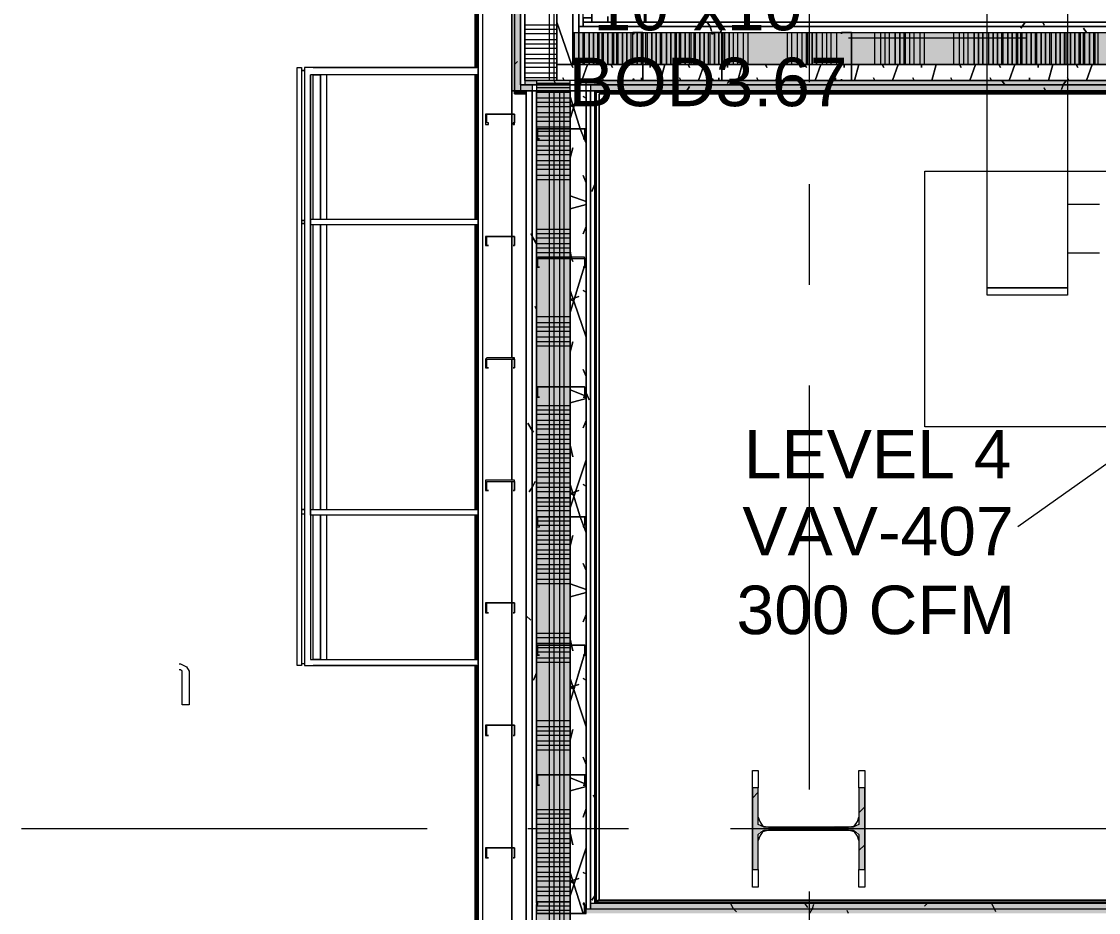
# Model space of a CAD drawing. Header units: metres. Extents: x 98 to 337, y -7 to 53.
# Drawn here: x 105.461 to 108.844, y 25.587 to 28.386 of the extents above; entities that cross this region are included whole.
import ezdxf

# ---------------------------------------------------------------- set-up
doc = ezdxf.new("R2010")
doc.units = ezdxf.units.M
doc.layers.add('HVAC - Ductos', color=5, linetype='Continuous', lineweight=0)
doc.layers.add('PDF_Text', color=7, linetype='Continuous', lineweight=0)
doc.layers.add('PDF_Geometry', color=7, linetype='Continuous', lineweight=0, true_color=0xaaaaaa)
doc.layers.add('PDF_Solid Fills', color=7, linetype='Continuous', lineweight=0, true_color=0xffffff)
doc.styles.add('PDF Helvetica', font='')
doc.styles.get('PDF Helvetica').set_extended_font_data('Helvetica')

msp = doc.modelspace()

# ---------------------------------------------------------------- hatches: boundary and pattern name
at = {"layer": 'PDF_Solid Fills', "lineweight": 0, "transparency": 33554559}
h = msp.add_hatch(color=256, dxfattribs=at)
h.paths.add_polyline_path([(107.0099, 32.7318), (107.0283, 32.7318), (107.0283, 33.2082), (107.0099, 33.2082)])
h.paths.add_polyline_path([(107.0099, 28.1684), (107.0283, 28.1684), (107.0283, 32.7272), (107.0099, 32.7272)])
h = msp.add_hatch(color=256, dxfattribs=at)
h.paths.add_polyline_path([(107.0099, 32.7318), (107.0283, 32.7318), (107.0283, 33.2082), (107.0099, 33.2082)])
h.paths.add_polyline_path([(107.0099, 28.1684), (107.0283, 28.1684), (107.0283, 32.7272), (107.0099, 32.7272)])
for points in [[(107.1932, 28.2508), (115.2707, 28.2508), (115.2707, 28.3516), (107.1932, 28.3516)], [(107.1932, 28.2508), (115.2707, 28.2508), (115.2707, 28.3516), (107.1932, 28.3516)], [(107.184, 25.4835), (107.184, 28.2004), (107.0787, 28.2004), (107.0787, 25.4835)], [(107.184, 25.4835), (107.184, 28.1684), (107.0787, 28.1684), (107.0787, 25.4835)], [(107.7751, 25.8638), (107.7751, 25.9783), (107.7568, 25.9783), (107.7568, 25.7218), (107.7751, 25.7218), (107.7751, 25.8363), (107.7842, 25.8454), (108.0821, 25.8454), (108.0913, 25.8363), (108.0913, 25.7218), (108.1095, 25.7218), (108.1095, 25.9783), (108.0913, 25.9783), (108.0913, 25.8638), (108.0821, 25.8638), (108.0729, 25.8592), (107.7934, 25.8546), (107.7934, 25.8592), (107.7842, 25.8638)]]:
    msp.add_hatch(color=256, dxfattribs=at).paths.add_polyline_path(points)
h = msp.add_hatch(color=256, dxfattribs=at)
h.paths.add_polyline_path([(107.065, 28.1684), (107.065, 28.1867), (107.0283, 28.1867), (107.0283, 28.1684)])
h.paths.add_polyline_path([(107.2482, 28.1867), (107.2482, 28.1684), (115.1012, 28.1684), (115.1012, 28.1867)])
h = msp.add_hatch(color=256, dxfattribs=at)
h.paths.add_polyline_path([(107.0787, 28.1867), (107.0787, 28.2004), (107.042, 28.2004), (107.042, 28.1867)])
h.paths.add_polyline_path([(107.2344, 28.1867), (115.1196, 28.1867), (115.1196, 28.2004), (107.2344, 28.2004)])
h = msp.add_hatch(color=256, dxfattribs=at)
h.paths.add_polyline_path([(107.2299, 27.6415), (107.2299, 27.646), (107.0833, 27.646)])
h.paths.add_polyline_path([(107.0833, 27.6415), (107.0787, 27.6415), (107.0787, 27.614)])
h = msp.add_hatch(color=256, dxfattribs=at)
h.paths.add_polyline_path([(114.2261, 25.5981), (114.2261, 25.6164), (107.2482, 25.6164), (107.2482, 25.5981)])
h.paths.add_polyline_path([(114.3682, 25.5981), (115.1012, 25.5981), (115.1012, 25.6164), (114.3682, 25.6164)])
h = msp.add_hatch(color=256, dxfattribs=at)
h.paths.add_polyline_path([(114.2399, 25.5843), (114.2399, 25.5981), (107.2344, 25.5981), (107.2344, 25.5843)])
h.paths.add_polyline_path([(114.3682, 25.5981), (114.3682, 25.5843), (115.1195, 25.5843), (115.1195, 25.5981)])

# ---------------------------------------------------------------- linework, layer by layer
at = {"layer": 'HVAC - Ductos', "lineweight": 0}
for points in [[(108.7464, 29.0893), (108.7464, 27.5498), (108.4944, 27.5498), (108.4944, 29.0893)], [(108.4944, 27.5498), (108.7464, 27.5498), (108.7464, 27.5269), (108.4944, 27.5269)]]:
    msp.add_lwpolyline(points, close=True, dxfattribs=at)
msp.add_lwpolyline([(108.8472, 27.811), (108.7464, 27.811), (108.7464, 27.8064), (108.7464, 27.8018), (108.7464, 27.7881), (108.7464, 27.7743), (108.7464, 27.7561), (108.7464, 27.7331), (108.7464, 27.7148), (108.7464, 27.6964), (108.7464, 27.6827), (108.7464, 27.669), (108.7464, 27.6598), (108.8472, 27.6598)], dxfattribs=at)
at = {"layer": 'PDF_Geometry', "lineweight": 0}
for points in [[(119.6967, 35.6045), (117.7174, 35.6045), (116.8331, 35.6045), (108.8472, 35.6045), (108.8472, 35.3846), (116.8331, 35.3846), (117.5021, 35.3846), (117.5021, 34.7477), (117.5021, 33.5381), (115.8985, 33.5381), (115.8985, 33.3182), (115.8985, 29.9873), (115.8985, 29.772), (117.5021, 29.772), (117.5021, 28.3837), (115.3029, 28.3837), (107.2253, 28.3837), (107.2253, 33.2082), (107.0099, 33.2082), (107.0099, 32.8188), (107.0099, 32.7272), (107.0099, 30.7341)], [(107.042, 33.2082), (107.042, 28.1867), (107.0283, 28.1867), (107.0283, 32.7272), (107.0283, 28.1684), (107.0099, 28.1684), (107.0099, 28.4479), (107.0099, 28.1684), (107.0099, 30.6471)], [(107.042, 33.2082), (107.042, 28.2004), (107.0787, 28.2004), (107.0787, 28.1867), (107.0787, 28.1684), (107.0787, 25.6164), (107.0787, 28.1684), (107.184, 28.1684), (107.184, 28.0492), (107.184, 27.6415), (107.184, 27.2383), (107.184, 26.8305), (107.184, 26.4273), (107.184, 26.0196), (107.184, 25.5843), (107.184, 25.4835), (107.0833, 25.4835)], [(107.1428, 29.1534), (107.1428, 28.7502), (107.1428, 28.4753), (107.1428, 28.2004), (107.042, 28.2004), (107.042, 33.2082), (107.1428, 33.2082), (107.1428, 33.1899), (107.1428, 32.8097), (107.1428, 32.4019), (107.1428, 31.9987), (107.1428, 32.4019), (107.1428, 32.8097), (107.1428, 33.1899), (107.1428, 33.2082), (107.1932, 33.2082)], [(107.1428, 28.4753), (107.1428, 28.2508), (107.1932, 28.2508), (107.1932, 33.2082), (107.1932, 28.3516), (107.1932, 28.2508), (107.1932, 28.3516), (115.2707, 28.3516)], [(107.2116, 33.2082), (107.2116, 28.37), (107.2253, 28.37), (115.2707, 28.37), (115.2845, 28.37)], [(107.0283, 32.7272), (107.0283, 28.2004), (107.0283, 28.1867), (107.042, 28.1867), (107.065, 28.1867), (107.065, 28.1684), (107.065, 25.6164), (107.065, 25.4331), (107.065, 25.4148), (115.2707, 25.4148), (115.2845, 25.4148)], [(107.4086, 31.4397), (107.4086, 31.4076), (107.3994, 31.4076), (107.3994, 31.4122), (107.404, 31.4122), (107.404, 31.4397), (107.404, 31.0915), (107.404, 30.6883), (107.404, 30.2805), (107.404, 29.8774), (107.404, 30.2805), (107.404, 30.6883), (107.404, 31.0915), (107.404, 31.4397), (107.2574, 31.4397), (107.2574, 31.4122), (107.262, 31.4122), (107.262, 31.4076), (107.2528, 31.4076), (107.2528, 31.4397), (107.2528, 28.3837), (107.4223, 28.3837), (107.4223, 30.2027), (107.4223, 28.3837)], [(107.4177, 28.3837), (107.4177, 31.4397), (107.4177, 28.3837), (107.404, 28.3837), (107.404, 28.4021), (107.404, 28.3837), (107.3032, 28.3837), (107.3032, 28.4021), (107.3032, 28.3837), (107.2528, 28.3837), (107.2528, 31.4397)], [(107.9171, 31.4397), (107.4223, 31.4397), (107.4223, 31.3435), (107.4223, 31.4397), (107.4223, 31.3435), (107.4223, 31.4397), (107.4223, 28.3837), (107.4223, 31.4397), (107.4086, 31.4397)], [(107.0099, 30.6471), (107.0099, 28.1684), (107.0466, 28.1684), (107.0466, 25.6164), (107.0466, 25.401), (115.3029, 25.401), (116.8056, 25.401), (117.7174, 25.401), (119.6967, 25.401)], [(106.9091, 30.6425), (106.9091, 25.5064), (105.9562, 25.5064), (107.0008, 25.5064), (107.0008, 25.456), (107.0008, 25.4148), (106.7534, 25.4148), (107.0008, 25.4148), (107.0008, 25.401), (105.9562, 25.401), (105.9608, 25.401), (105.9608, 25.3598), (106.9916, 25.3598), (105.9562, 25.3598), (105.9608, 25.3598)], [(106.8954, 30.6196), (106.8954, 28.2417), (106.8954, 30.6242), (106.8954, 28.2417), (106.8954, 30.6242), (106.8954, 28.2417), (106.3502, 28.2417), (106.3502, 28.2188), (106.3502, 26.3816), (106.3502, 26.3632), (106.8954, 26.3632), (106.8954, 25.5247), (106.8954, 26.3632), (106.8954, 25.5247), (106.8954, 30.6242), (106.8954, 25.5247), (106.8954, 30.6242), (105.9562, 30.6242), (106.8954, 30.6242), (105.9562, 30.6242), (106.8129, 30.6242)], [(105.9562, 30.6196), (106.8954, 30.6196), (106.8954, 28.2417)], [(106.3777, 28.2417), (106.8909, 28.2417), (106.8909, 30.6242), (106.8909, 28.2417)], [(106.8863, 30.615), (106.8863, 28.2417)], [(106.8863, 28.2417), (106.8863, 30.615)], [(106.9091, 30.6242), (106.8954, 30.6242), (106.8954, 25.5247)], [(106.9091, 30.6242), (106.9091, 25.5247)], [(107.0099, 28.4799), (107.0099, 28.1684), (107.0053, 28.1684), (107.0008, 28.1684), (107.0053, 28.1684), (107.0008, 28.1684), (107.0053, 28.1684), (107.0099, 28.1684), (107.0099, 30.6196)], [(107.0099, 28.4799), (107.0099, 28.1684), (107.0099, 30.6242), (107.0099, 28.1684), (107.0099, 28.4799)], [(107.0099, 30.6196), (107.0099, 28.1684), (107.0099, 28.2004), (107.0099, 28.1867), (107.0099, 28.1684), (107.0466, 28.1684), (107.0099, 28.1684), (107.0099, 28.1638), (107.0466, 28.1638), (107.0099, 28.1638), (107.0099, 28.1592), (107.0099, 28.1684), (107.0099, 28.4799)], [(107.9354, 29.465), (107.9354, 28.1958)], [(107.1199, 28.2004), (107.1199, 28.4753), (107.1199, 28.7502), (107.1199, 29.1534)], [(107.1337, 28.2004), (107.1337, 28.4753), (107.1337, 28.7502), (107.1337, 29.1534)], [(107.0099, 28.4479), (107.0099, 28.2004), (107.0099, 28.1684), (107.0466, 28.1684), (107.0099, 28.1684), (107.0466, 28.1684), (107.0283, 28.1684), (107.0099, 28.1684), (107.0466, 28.1684), (107.0099, 28.1684), (107.0099, 28.1592), (107.0099, 28.1638), (107.0099, 28.1684), (107.0466, 28.1684), (107.0099, 28.1684), (107.0466, 28.1684)], [(107.184, 25.4835), (107.184, 25.5843), (107.184, 25.6164), (107.184, 26.0196), (107.184, 26.4273), (107.184, 26.8305), (107.184, 27.2383), (107.184, 27.6415), (107.184, 28.0492), (107.184, 28.1684), (107.184, 28.2004), (107.1428, 28.2004), (107.1428, 28.2508), (107.1428, 28.4753)], [(115.2707, 28.3837), (107.2253, 28.3837), (107.2436, 28.3837), (107.2253, 28.3837), (107.2253, 28.3975), (107.2528, 28.3975), (107.2253, 28.3975), (107.2528, 28.3975), (107.2253, 28.3975), (107.2528, 28.3975), (107.2253, 28.3975), (107.2528, 28.3975), (107.2253, 28.3975), (107.2528, 28.3975), (107.2253, 28.3975), (107.2528, 28.3975), (107.2253, 28.3975), (107.2253, 28.3837)], [(115.3029, 28.3837), (107.2253, 28.3837), (115.3029, 28.3837)], [(115.3029, 28.3837), (107.4589, 28.3837), (115.3029, 28.3837)], [(107.1428, 28.3745), (107.042, 28.3745)], [(107.1428, 28.3608), (107.042, 28.3608)], [(107.1428, 28.3471), (107.042, 28.3471)], [(109.2825, 28.2508), (108.8793, 28.2508), (108.0683, 28.2508), (107.6605, 28.2508), (107.4131, 28.2508), (107.1932, 28.2508), (107.1932, 28.3516), (107.2116, 28.3516), (107.2253, 28.3516), (115.2707, 28.3516), (115.2845, 28.3516)], [(107.1978, 28.2508), (107.1978, 28.3516)], [(107.2253, 28.2508), (107.2253, 28.3516)], [(107.2299, 28.2508), (107.2299, 28.3516)], [(107.2711, 28.2508), (107.2711, 28.3516)], [(107.2757, 28.2508), (107.2757, 28.3516)], [(107.2848, 28.2508), (107.2848, 28.3516)], [(107.2894, 28.2508), (107.2894, 28.3516)], [(107.3169, 28.2508), (107.3169, 28.3516)], [(107.3215, 28.2508), (107.3215, 28.3516)], [(107.3307, 28.2508), (107.3307, 28.3516)], [(107.3353, 28.2508), (107.3353, 28.3516)], [(107.3764, 28.2508), (107.3764, 28.3516)], [(107.381, 28.2508), (107.381, 28.3516)], [(107.3948, 28.2508), (107.3948, 28.3516)], [(107.4223, 28.2508), (107.4223, 28.3516)], [(107.4269, 28.2508), (107.4269, 28.3516)], [(107.4544, 28.2508), (107.4544, 28.3516)], [(107.4681, 28.2508), (107.4681, 28.3516)], [(107.4727, 28.2508), (107.4727, 28.3516)], [(107.5139, 28.2508), (107.5139, 28.3516)], [(107.5185, 28.2508), (107.5185, 28.3516)], [(107.5277, 28.2508), (107.5277, 28.3516)], [(107.5323, 28.2508), (107.5323, 28.3516)], [(107.5597, 28.2508), (107.5597, 28.3516)], [(107.5643, 28.2508), (107.5643, 28.3516)], [(107.5735, 28.2508), (107.5735, 28.3516)], [(107.5781, 28.2508), (107.5781, 28.3516)], [(107.6193, 28.2508), (107.6193, 28.3516)], [(107.6239, 28.2508), (107.6239, 28.3516)], [(107.6651, 28.2508), (107.6651, 28.3516)], [(107.6697, 28.2508), (107.6697, 28.3516)], [(107.6972, 28.2508), (107.6972, 28.3516)], [(107.711, 28.2508), (107.711, 28.3516)], [(107.7293, 28.2508), (107.7293, 28.3516)], [(107.743, 28.2508), (107.743, 28.3516)], [(107.8667, 28.2508), (107.8667, 28.3516)], [(107.8805, 28.2508), (107.8805, 28.3516)], [(107.8988, 28.2508), (107.8988, 28.3516)], [(107.9126, 28.2508), (107.9126, 28.3516)], [(107.9263, 28.2508), (107.9263, 28.3516)], [(107.9308, 28.2508), (107.9308, 28.3516)], [(107.9767, 28.2508), (107.9767, 28.3516)], [(107.9905, 28.2508), (107.9905, 28.3516)], [(108.0042, 28.2508), (108.0042, 28.3516)], [(108.0225, 28.2508), (108.0225, 28.3516)], [(108.1416, 28.2508), (108.1416, 28.3516)], [(108.16, 28.2508), (108.16, 28.3516)], [(108.1737, 28.2508), (108.1737, 28.3516)], [(108.1875, 28.2508), (108.1875, 28.3516)], [(108.2333, 28.2508), (108.2333, 28.3516)], [(108.2378, 28.2508), (108.2378, 28.3516)], [(108.2516, 28.2508), (108.2516, 28.3516)], [(108.2654, 28.2508), (108.2654, 28.3516)], [(108.2837, 28.2508), (108.2837, 28.3516)], [(108.2974, 28.2508), (108.2974, 28.3516)], [(108.389, 28.2508), (108.389, 28.3516)], [(108.4074, 28.2508), (108.4074, 28.3516)], [(108.4211, 28.2508), (108.4211, 28.3516)], [(108.4349, 28.2508), (108.4349, 28.3516)], [(108.4944, 28.2508), (108.4944, 28.3516)], [(108.499, 28.2508), (108.499, 28.3516)], [(108.5403, 28.2508), (108.5403, 28.3516)], [(108.5449, 28.2508), (108.5449, 28.3516)], [(108.5861, 28.2508), (108.5861, 28.3516)], [(108.5907, 28.2508), (108.5907, 28.3516)], [(108.5998, 28.2508), (108.5998, 28.3516)], [(108.6044, 28.2508), (108.6044, 28.3516)], [(108.6456, 28.2508), (108.6456, 28.3516)], [(108.6502, 28.2508), (108.6502, 28.3516)], [(108.6639, 28.2508), (108.6639, 28.3516)], [(108.6915, 28.2508), (108.6915, 28.3516)], [(108.696, 28.2508), (108.696, 28.3516)], [(108.7235, 28.2508), (108.7235, 28.3516)], [(108.7373, 28.2508), (108.7373, 28.3516)], [(108.7418, 28.2508), (108.7418, 28.3516)], [(108.7831, 28.2508), (108.7831, 28.3516)], [(108.7877, 28.2508), (108.7877, 28.3516)], [(108.7968, 28.2508), (108.7968, 28.3516)], [(108.8014, 28.2508), (108.8014, 28.3516)], [(108.8289, 28.2508), (108.8289, 28.3516)], [(108.8335, 28.2508), (108.8335, 28.3516)], [(108.8426, 28.2508), (108.8426, 28.3516)], [(107.1428, 28.3287), (107.042, 28.3287)], [(107.1428, 28.315), (107.042, 28.315)], [(108.6181, 28.3333), (108.0591, 28.3333)], [(107.1428, 28.3013), (107.042, 28.3013)], [(107.1428, 28.2829), (107.042, 28.2829)], [(107.1428, 28.2692), (107.042, 28.2692)], [(107.1428, 28.2554), (107.042, 28.2554)], [(114.1574, 28.2508), (115.2204, 28.2508), (115.2204, 28.2004), (107.1428, 28.2004), (107.1428, 28.2508), (107.4131, 28.2508), (107.6605, 28.2508), (108.0683, 28.2508), (108.8793, 28.2508), (109.2825, 28.2508), (108.8793, 28.2508), (108.0683, 28.2508), (107.6605, 28.2508), (107.4131, 28.2508), (107.2253, 28.2508), (107.1932, 28.2508), (107.1428, 28.2508), (107.1428, 28.2004)], [(106.3502, 28.2325), (106.3411, 28.2325), (106.3502, 28.2325), (106.3502, 27.7607), (106.3502, 27.7515), (106.3411, 27.7515), (106.3502, 27.7515), (106.3502, 26.8534), (106.3411, 26.8534), (106.3502, 26.8534), (106.3502, 26.8397)], [(106.3685, 27.7652), (106.3685, 28.2188), (106.3685, 26.3816), (106.8954, 26.3816), (106.8954, 26.8351), (106.8954, 26.3816), (106.8954, 26.8351), (106.8954, 26.3816), (106.8954, 26.8351), (106.8954, 26.3816)], [(106.8954, 27.7469), (106.8954, 26.8534), (106.8954, 27.7469), (106.8954, 26.8534), (106.8954, 27.7469), (106.8954, 26.8534), (106.8954, 27.7469), (106.3685, 27.7469), (106.3685, 27.7652), (106.8954, 27.7652), (106.8954, 28.2188), (106.8954, 27.7652), (106.8954, 28.2188), (106.8954, 27.7652), (106.8954, 28.2188)], [(106.8954, 27.7652), (106.8954, 28.2188), (106.3685, 28.2188)], [(106.3777, 27.7652), (106.3777, 28.2188), (106.4006, 28.2188), (106.4006, 27.7652), (106.4006, 28.2188)], [(106.4006, 28.2417), (106.4189, 28.2417)], [(106.8909, 28.2188), (106.8909, 27.7652)], [(107.1428, 28.2417), (107.042, 28.2417)], [(107.1428, 28.2234), (107.042, 28.2234)], [(107.1428, 28.2096), (107.042, 28.2096)], [(107.184, 28.1913), (107.0787, 28.1913)], [(107.184, 28.1776), (107.0787, 28.1776)], [(108.7327, 25.4835), (108.3295, 25.4835), (107.9217, 25.4835), (107.5185, 25.4835), (107.184, 25.4835), (107.0833, 25.4835), (107.184, 25.4835), (107.184, 25.5843), (107.2344, 25.5843), (107.2344, 25.5981), (107.2344, 25.6164), (107.2344, 28.1684), (107.2344, 28.1867), (107.2344, 28.2004), (115.1196, 28.2004)], [(107.1382, 28.1913), (107.1337, 28.2004)], [(107.0099, 28.1684), (115.0875, 28.1684), (107.0099, 28.1684)], [(107.0466, 25.6164), (107.0466, 28.1684), (107.065, 28.1684), (107.0466, 28.1684), (107.0283, 28.1684)], [(107.0466, 28.1684), (107.0466, 25.401), (107.0466, 28.1684)], [(107.0787, 25.6164), (107.0787, 28.1684), (107.065, 28.1684), (107.065, 25.4331), (107.0787, 25.4331), (107.0787, 25.5843)], [(107.184, 28.1454), (107.0787, 28.1454)], [(107.1199, 27.646), (107.1199, 28.0492), (107.1199, 28.1684)], [(107.1337, 27.646), (107.1337, 28.0492), (107.1337, 28.1684)], [(107.152, 27.646), (107.152, 28.0492), (107.152, 28.1684)], [(107.1658, 25.4835), (107.1658, 25.5843), (107.1658, 26.0196), (107.1658, 26.4273), (107.1658, 26.8305), (107.1658, 27.2383), (107.1658, 27.6415), (107.1658, 28.0492), (107.1658, 28.1684)], [(113.3235, 25.6164), (112.311, 25.6164), (107.2666, 25.6164), (112.311, 25.6164), (112.311, 25.6209), (112.311, 25.6164), (107.2666, 25.6164), (107.2666, 28.1684), (107.2666, 25.6209), (107.2666, 25.6164), (107.2666, 28.1638), (107.2666, 25.6164), (107.2666, 25.6209), (107.2666, 28.1684), (107.2666, 25.6164), (107.2666, 28.1684), (115.0829, 28.1684), (107.2666, 28.1684), (115.0875, 28.1684), (107.262, 28.1684), (107.262, 25.6164), (114.2124, 25.6164)], [(115.0875, 28.1684), (107.2666, 28.1684), (107.2666, 25.6164), (107.2711, 25.6209), (107.2711, 25.6255), (107.2757, 25.6255), (107.2757, 28.1592), (107.2757, 25.6255), (112.311, 25.6255), (112.311, 25.6209), (112.311, 25.6255), (107.2757, 25.6255), (107.2711, 25.6255), (107.2711, 25.6209), (107.2666, 25.6164), (107.2666, 25.6209), (112.311, 25.6209)], [(107.2666, 25.6164), (107.2711, 25.6209), (107.2711, 25.6255), (107.2757, 25.6255), (107.2757, 28.1592), (107.2757, 25.6255)], [(114.2078, 27.0413), (114.2078, 27.2108), (114.2078, 27.2245), (114.2124, 27.2245), (115.0875, 27.2245), (115.0875, 28.1684), (115.0875, 27.2291), (115.0875, 28.1684), (115.0829, 28.1684), (115.0829, 28.1638), (115.0783, 28.1592), (115.0738, 28.1592), (115.0738, 27.2337), (115.0738, 28.1592), (107.2757, 28.1592), (115.0738, 28.1592), (115.0783, 28.1592), (115.0829, 28.1638), (115.0829, 28.1684), (115.0875, 28.1684), (115.0875, 27.2245), (114.2078, 27.2245), (114.2078, 27.2108), (114.2124, 27.2108)], [(115.0738, 28.1592), (107.2757, 28.1592), (115.0738, 28.1592)], [(115.0738, 28.1592), (115.0783, 28.1592), (115.0829, 28.1638), (115.0829, 28.1684), (115.0875, 28.1684), (107.3536, 28.1684), (115.0875, 28.1684), (115.0875, 27.2245), (114.2078, 27.2245), (114.2078, 25.6164), (114.2078, 27.2291), (114.2078, 25.6164)], [(107.184, 28.1318), (107.0787, 28.1318)], [(107.184, 28.118), (107.0787, 28.118)], [(107.184, 28.0996), (107.0787, 28.0996)], [(107.184, 28.0859), (107.0787, 28.0859)], [(107.184, 28.0722), (107.0787, 28.0722)], [(107.184, 28.0538), (107.0787, 28.0538)], [(107.184, 28.0264), (107.0787, 28.0264)], [(107.184, 28.0126), (107.0787, 28.0126)], [(107.184, 28.0401), (107.0833, 28.0401)], [(107.184, 27.9943), (107.0787, 27.9943)], [(107.184, 27.9805), (107.0787, 27.9805)], [(107.184, 27.9668), (107.0787, 27.9668)], [(107.184, 27.9485), (107.0787, 27.9485)], [(107.184, 27.9347), (107.0787, 27.9347)], [(107.184, 27.9209), (107.0787, 27.9209)], [(107.184, 27.9027), (107.0787, 27.9027)], [(107.184, 27.8889), (107.0787, 27.8889)], [(107.9354, 27.8751), (107.9354, 27.559)], [(106.3685, 26.8534), (106.3685, 27.7469)], [(106.3777, 26.8534), (106.3777, 27.7469)], [(106.8909, 27.7469), (106.8909, 26.8534)], [(107.184, 27.7331), (107.0787, 27.7331)], [(107.184, 27.7194), (107.0787, 27.7194)], [(107.184, 27.7056), (107.0787, 27.7056)], [(107.184, 27.6873), (107.0787, 27.6873)], [(107.184, 27.6736), (107.0787, 27.6736)], [(107.184, 27.6598), (107.0787, 27.6598)], [(107.184, 27.6415), (107.0787, 27.6415)], [(107.1199, 25.4835), (107.1199, 25.5843), (107.1199, 26.0196), (107.1199, 26.4273), (107.1199, 26.8305), (107.1199, 27.2383), (107.1199, 27.6415)], [(107.1337, 25.4835), (107.1337, 25.5843), (107.1337, 26.0196), (107.1337, 26.4273), (107.1337, 26.8305), (107.1337, 27.2383), (107.1337, 27.6415)], [(107.152, 25.4835), (107.152, 25.5843), (107.152, 26.0196), (107.152, 26.4273), (107.152, 26.8305), (107.152, 27.2383), (107.152, 27.6415)], [(107.184, 27.4582), (107.0787, 27.4582)], [(107.184, 27.4399), (107.0787, 27.4399)], [(107.184, 27.4261), (107.0787, 27.4261)], [(107.184, 27.4124), (107.0787, 27.4124)], [(107.184, 27.3941), (107.0787, 27.3941)], [(107.184, 27.3803), (107.0787, 27.3803)], [(107.184, 27.3666), (107.0787, 27.3666)], [(107.9354, 27.2429), (107.9354, 25.9738)], [(107.184, 27.1787), (107.0787, 27.1787)], [(107.184, 27.165), (107.0787, 27.165)], [(107.184, 27.1512), (107.0787, 27.1512)], [(107.184, 27.1329), (107.0787, 27.1329)], [(107.184, 27.1192), (107.0787, 27.1192)], [(107.184, 27.1054), (107.0787, 27.1054)], [(107.184, 27.0871), (107.0787, 27.0871)], [(107.184, 27.0734), (107.0787, 27.0734)], [(107.184, 27.0596), (107.0787, 27.0596)], [(107.184, 27.0413), (107.0787, 27.0413)], [(107.184, 27.0276), (107.0787, 27.0276)], [(107.184, 27.0138), (107.0787, 27.0138)], [(107.184, 27), (107.0787, 27)], [(107.184, 26.9817), (107.0787, 26.9817)], [(107.184, 26.968), (107.0787, 26.968)], [(107.0008, 25.5247), (107.0008, 25.7905), (107.0008, 26.1753), (107.0008, 26.5602), (107.0008, 26.9405), (107.0008, 26.5602), (107.0008, 26.1753), (107.0008, 25.7905), (107.0008, 25.5202), (107.0008, 25.5064), (106.9091, 25.5064), (106.9091, 25.5247), (105.9562, 25.5247), (106.8954, 25.5247), (105.9837, 25.5247), (106.8909, 25.5247), (106.8909, 26.3632), (106.3777, 26.3632)], [(107.184, 26.9542), (107.0787, 26.9542)], [(107.184, 26.9359), (107.0787, 26.9359)], [(107.184, 26.9222), (107.0787, 26.9222)], [(107.184, 26.9084), (107.0787, 26.9084)], [(107.184, 26.8763), (107.0787, 26.8763)], [(107.184, 26.8626), (107.0787, 26.8626)], [(106.3411, 26.8397), (106.3502, 26.8397), (106.3502, 26.3678), (106.3411, 26.3678)], [(106.8954, 26.8351), (106.3685, 26.8351), (106.3685, 26.8534), (106.8954, 26.8534)], [(106.4006, 26.3816), (106.4006, 26.8351), (106.4006, 26.3816), (106.3777, 26.3816), (106.3777, 26.8351)], [(106.8909, 26.8351), (106.8909, 26.3816)], [(107.184, 26.8489), (107.0787, 26.8489)], [(107.184, 26.8031), (107.0787, 26.8031)], [(107.184, 26.8168), (107.0833, 26.8168)], [(107.184, 26.7847), (107.0787, 26.7847)], [(107.184, 26.7709), (107.0787, 26.7709)], [(107.184, 26.7572), (107.0787, 26.7572)], [(107.184, 26.7435), (107.0787, 26.7435)], [(107.184, 26.7251), (107.0787, 26.7251)], [(107.184, 26.7114), (107.0787, 26.7114)], [(107.184, 26.6977), (107.0787, 26.6977)], [(107.184, 26.6793), (107.0787, 26.6793)], [(107.184, 26.6656), (107.0787, 26.6656)], [(107.184, 26.6519), (107.0787, 26.6519)], [(107.184, 26.6335), (107.0787, 26.6335)], [(107.184, 26.6198), (107.0787, 26.6198)], [(107.184, 26.464), (107.0787, 26.464)], [(107.184, 26.4502), (107.0787, 26.4502)], [(107.184, 26.4319), (107.0787, 26.4319)], [(107.184, 26.4182), (107.0833, 26.4182)], [(107.184, 26.4044), (107.0787, 26.4044)], [(107.184, 26.3861), (107.0787, 26.3861)], [(105.9562, 26.3678), (105.9608, 26.3678), (105.9791, 26.3586), (105.9882, 26.3449), (105.9882, 26.2395), (105.9654, 26.2395), (105.9654, 26.3449), (105.9608, 26.3494), (105.9562, 26.3494)], [(106.8909, 26.3632), (106.8909, 25.5247), (105.9837, 25.5247), (106.8954, 25.5247), (106.8954, 26.3632)], [(106.4189, 26.3632), (106.4006, 26.3632)], [(107.184, 26.3724), (107.0787, 26.3724)], [(107.184, 26.1891), (107.0787, 26.1891)], [(107.184, 26.1707), (107.0787, 26.1707)], [(107.184, 26.157), (107.0787, 26.157)], [(107.184, 26.1433), (107.0787, 26.1433)], [(107.184, 26.1249), (107.0787, 26.1249)], [(107.184, 26.1112), (107.0787, 26.1112)], [(107.184, 26.0975), (107.0787, 26.0975)], [(107.7751, 25.7217), (107.7751, 25.6668), (107.7568, 25.6668), (107.7568, 26.0333), (107.7751, 26.0333), (107.7751, 25.9783)], [(108.0913, 25.9783), (108.0913, 26.0333), (108.1095, 26.0333), (108.1095, 25.6668), (108.0913, 25.6668), (108.0913, 25.7217)], [(107.7568, 25.9462), (107.7751, 25.9646)], [(107.184, 25.9096), (107.0787, 25.9096)], [(108.0913, 25.9004), (108.1095, 25.9188)], [(107.184, 25.8958), (107.0787, 25.8958)], [(107.184, 25.8821), (107.0787, 25.8821)], [(107.7751, 25.8867), (107.7797, 25.873), (107.7888, 25.8592), (107.8072, 25.8546), (108.0591, 25.8546), (108.0775, 25.8592), (108.0867, 25.873), (108.0913, 25.8867)], [(105.9378, 25.85), (105.4613, 25.85)], [(106.735, 25.85), (105.9378, 25.85)], [(107.3673, 25.85), (107.0512, 25.85)], [(107.184, 25.8638), (107.0787, 25.8638)], [(107.184, 25.85), (107.0787, 25.85)], [(108.9572, 25.85), (107.688, 25.85)], [(108.0913, 25.8134), (108.0867, 25.8272), (108.0775, 25.8409), (108.0591, 25.8454), (107.8072, 25.8454), (107.7888, 25.8409), (107.7797, 25.8272), (107.7751, 25.8134)], [(108.0363, 25.8454), (108.0454, 25.8546)], [(107.184, 25.8363), (107.0787, 25.8363)], [(107.184, 25.818), (107.0787, 25.818)], [(107.184, 25.8042), (107.0787, 25.8042)], [(107.184, 25.7905), (107.0787, 25.7905)], [(108.0913, 25.7813), (108.1095, 25.7996)], [(107.184, 25.7721), (107.0787, 25.7721)], [(107.184, 25.7584), (107.0787, 25.7584)], [(107.184, 25.7447), (107.0787, 25.7447)], [(107.184, 25.7309), (107.0787, 25.7309)], [(107.184, 25.7126), (107.0787, 25.7126)], [(107.184, 25.6989), (107.0787, 25.6989)], [(107.184, 25.6851), (107.0787, 25.6851)], [(107.184, 25.6668), (107.0787, 25.6668)], [(107.184, 25.653), (107.0787, 25.653)], [(107.184, 25.6393), (107.0787, 25.6393)], [(107.9354, 25.653), (107.9354, 25.3369)], [(112.311, 25.401), (112.311, 25.3919), (107.0466, 25.3919), (107.0466, 25.401), (107.0466, 25.4148), (107.0466, 25.6164), (107.0466, 25.4148)], [(107.184, 25.6072), (107.0787, 25.6072)], [(107.184, 25.5935), (107.0787, 25.5935)]]:
    msp.add_lwpolyline(points, dxfattribs=at)
for points in [[(107.2116, 33.2082), (107.1932, 33.2082), (107.1932, 28.3516), (107.2116, 28.3516)], [(107.2253, 28.37), (107.2253, 33.2082), (107.2116, 33.2082), (107.2116, 28.37)], [(106.8863, 30.615), (106.8863, 28.2417)], [(107.0008, 27.3299), (107.0008, 27.7102), (107.0008, 28.0951), (107.0008, 28.4799), (107.0008, 28.8648), (107.0008, 29.2496), (107.0008, 29.6345), (107.0008, 30.0194), (107.0008, 30.3996), (107.0008, 30.0194), (107.0008, 29.6345), (107.0008, 29.2496), (107.0008, 28.8648), (107.0008, 28.4799), (107.0008, 28.0951), (107.0008, 27.7102)], [(107.0008, 28.1684), (107.0008, 28.4799), (107.0008, 28.8648), (107.0008, 29.2496), (107.0008, 29.6345), (107.0008, 30.0194), (107.0008, 30.3996), (107.0008, 30.0194), (107.0008, 29.6345), (107.0008, 29.2496), (107.0008, 28.8648), (107.0008, 28.4799)], [(107.4223, 28.3837), (107.4223, 30.2027)], [(107.1428, 28.3837), (107.1886, 28.2508), (107.1932, 28.2417), (107.1886, 28.2508)], [(107.2253, 28.3837), (107.2253, 28.37), (115.3029, 28.37), (115.3029, 28.3837)], [(107.6239, 28.37), (107.6285, 28.3562), (107.6239, 28.37), (107.6148, 28.3837)], [(108.5998, 28.3654), (108.6044, 28.37), (108.6135, 28.3837), (108.6044, 28.37)], [(108.6685, 28.3837), (108.6731, 28.3745)], [(115.2845, 28.37), (107.2116, 28.37), (107.2116, 28.3516), (115.2845, 28.3516)], [(107.2116, 28.3516), (107.2116, 28.2508)], [(107.2436, 28.3516), (107.2436, 28.2508)], [(107.2574, 28.3516), (107.2574, 28.2508)], [(107.3032, 28.3516), (107.3032, 28.2508)], [(107.349, 28.3516), (107.349, 28.2508)], [(107.3627, 28.3516), (107.3627, 28.2508)], [(107.381, 28.2004), (107.4131, 28.2004), (107.4131, 28.3516), (107.381, 28.3516), (107.381, 28.3471), (107.3856, 28.3471), (107.3856, 28.3516), (107.4131, 28.3516), (107.4131, 28.2004), (107.3856, 28.2004), (107.3856, 28.205), (107.381, 28.205)], [(107.3948, 28.3516), (107.3948, 28.2508)], [(107.4086, 28.3516), (107.4086, 28.2508)], [(107.4407, 28.3516), (107.4407, 28.2508)], [(107.4544, 28.3516), (107.4544, 28.2508)], [(107.4865, 28.3516), (107.4865, 28.2508)], [(107.5002, 28.3516), (107.5002, 28.2508)], [(107.546, 28.3516), (107.546, 28.2508)], [(107.5918, 28.3516), (107.5918, 28.2508)], [(107.6056, 28.3516), (107.6056, 28.2508)], [(107.6285, 28.2004), (107.6605, 28.2004), (107.6605, 28.3516), (107.6285, 28.3516), (107.6285, 28.3471), (107.6331, 28.3471), (107.6331, 28.3516), (107.6605, 28.3516), (107.6605, 28.2004), (107.6331, 28.2004), (107.6331, 28.205), (107.6285, 28.205)], [(107.6377, 28.3516), (107.6377, 28.2508)], [(107.6514, 28.3516), (107.6514, 28.2508)], [(107.6559, 28.3516), (107.6605, 28.3608)], [(107.6835, 28.3516), (107.6835, 28.2508)], [(107.9446, 28.3516), (107.9446, 28.2508)], [(107.9584, 28.3516), (107.9584, 28.2508)], [(108.0363, 28.3471), (108.0363, 28.3516)], [(108.0637, 28.3516), (108.0683, 28.3516), (108.0683, 28.2004), (108.0637, 28.2004), (108.0363, 28.2004), (108.0363, 28.205), (108.0363, 28.2004), (108.0637, 28.2004), (108.0683, 28.2004), (108.0683, 28.3516), (108.0637, 28.3516), (108.0363, 28.3516)], [(108.2057, 28.3516), (108.2057, 28.2508)], [(108.2195, 28.3516), (108.2195, 28.2508)], [(108.4532, 28.3516), (108.4532, 28.2508)], [(108.4669, 28.3516), (108.4669, 28.2508)], [(108.4806, 28.3516), (108.4806, 28.2508)], [(108.5127, 28.3516), (108.5127, 28.2508)], [(108.5265, 28.3516), (108.5265, 28.2508)], [(108.5586, 28.3516), (108.5586, 28.2508)], [(108.5723, 28.3516), (108.5723, 28.2508)], [(108.6181, 28.3516), (108.6181, 28.2508)], [(108.6319, 28.3516), (108.6319, 28.2508)], [(108.6639, 28.3516), (108.6639, 28.2508)], [(108.6777, 28.3516), (108.6777, 28.2508)], [(108.7098, 28.3516), (108.7098, 28.2508)], [(108.7235, 28.3516), (108.7235, 28.2508)], [(108.7555, 28.3516), (108.7555, 28.2508)], [(108.7693, 28.3516), (108.7693, 28.2508)], [(108.7968, 28.3654), (108.806, 28.3516)], [(108.8152, 28.3516), (108.8152, 28.2508)], [(107.0099, 28.2508), (107.0191, 28.26)], [(107.3124, 28.2508), (107.3169, 28.2417)], [(107.3627, 28.2508), (107.3444, 28.2004)], [(107.4361, 28.2508), (107.4361, 28.2417)], [(107.4819, 28.2508), (107.4681, 28.2004)], [(107.5551, 28.2508), (107.5597, 28.2417)], [(107.6056, 28.2508), (107.5873, 28.2004)], [(107.6789, 28.2508), (107.6789, 28.2417)], [(107.7247, 28.2508), (107.711, 28.2004)], [(107.798, 28.2508), (107.8026, 28.2417)], [(107.8484, 28.2508), (107.83, 28.2004)], [(107.9217, 28.2508), (107.9263, 28.2417)], [(107.9721, 28.2508), (107.9538, 28.2004)], [(108.0454, 28.2508), (108.0454, 28.2417)], [(108.0913, 28.2508), (108.0775, 28.2004)], [(108.1646, 28.2508), (108.1691, 28.2417)], [(108.2149, 28.2508), (108.1966, 28.2004)], [(108.2882, 28.2508), (108.2882, 28.2417)], [(108.334, 28.2508), (108.3204, 28.2004)], [(108.4074, 28.2508), (108.412, 28.2417)], [(108.4578, 28.2508), (108.4395, 28.2004)], [(108.5311, 28.2508), (108.5357, 28.2417)], [(108.5815, 28.2508), (108.5631, 28.2004)], [(108.6548, 28.2508), (108.6548, 28.2417)], [(108.7006, 28.2508), (108.6869, 28.2004)], [(108.7739, 28.2508), (108.7785, 28.2417)], [(108.8243, 28.2508), (108.806, 28.2004)], [(106.3273, 28.2417), (106.3411, 28.2417), (106.3411, 26.3632), (106.3273, 26.3632)], [(106.8909, 27.7652), (106.8909, 28.2188), (106.4189, 28.2188), (106.4189, 27.7652)], [(106.8863, 28.2188), (106.8863, 27.7652)], [(106.8863, 28.2188), (106.8863, 27.7652)], [(107.1612, 28.2096), (107.1658, 28.2004)], [(107.2848, 28.2096), (107.2894, 28.2004)], [(107.4086, 28.2096), (107.4086, 28.2004)], [(107.5277, 28.2096), (107.5323, 28.2004)], [(107.6514, 28.2096), (107.6514, 28.2004)], [(107.7705, 28.2096), (107.7751, 28.2004)], [(107.8942, 28.2096), (107.8988, 28.2004)], [(108.0179, 28.2096), (108.0179, 28.2004)], [(108.1371, 28.2096), (108.1416, 28.2004)], [(108.2608, 28.2096), (108.2654, 28.2004)], [(108.3799, 28.2096), (108.3844, 28.2004)], [(108.5036, 28.2096), (108.5082, 28.2004)], [(108.6273, 28.2096), (108.6273, 28.2004)], [(108.7464, 28.2096), (108.751, 28.2004)], [(115.1012, 28.1867), (107.0283, 28.1867), (107.0283, 28.1684), (115.1012, 28.1684)], [(115.1196, 28.2004), (107.042, 28.2004), (107.042, 28.1867), (115.1196, 28.1867)], [(114.2261, 27.2108), (115.0875, 27.2108), (115.1012, 27.2108), (115.1012, 28.1684), (115.1012, 28.1867), (107.2482, 28.1867), (107.2482, 28.1684), (107.2482, 25.6164), (107.2482, 25.5981), (114.2261, 25.5981), (114.2261, 25.6164), (114.2261, 27.0413), (114.2261, 27.1925)], [(107.5506, 28.1684), (107.5597, 28.1821)], [(107.6789, 28.1913), (107.6835, 28.2004)], [(107.9126, 28.1867), (107.9217, 28.2004), (107.9126, 28.1867), (107.908, 28.1776)], [(108.5403, 28.2004), (108.5494, 28.1867)], [(108.6731, 28.1776), (108.6777, 28.1684)], [(108.7327, 28.1867), (108.7418, 28.2004), (108.7327, 28.1867), (108.7281, 28.173)], [(107.0099, 28.1592), (107.0466, 28.1592)], [(107.0099, 28.1592), (107.0466, 28.1592)], [(107.065, 28.1684), (107.0466, 28.1684), (107.0466, 25.4148), (107.065, 25.4148)], [(107.0512, 28.1684), (107.0787, 28.1684)], [(107.0787, 28.1638), (107.184, 28.1638)], [(107.2344, 28.1684), (107.184, 28.1684), (107.184, 28.0492), (107.184, 27.6415), (107.184, 27.2383), (107.184, 26.8305), (107.184, 26.4273), (107.184, 26.0196), (107.184, 25.5843), (107.2344, 25.5843)], [(107.2253, 28.15), (107.2344, 28.1454)], [(107.2344, 28.1684), (107.2666, 28.1684)], [(107.2482, 28.1684), (107.2344, 28.1684), (107.2344, 25.5981), (107.2482, 25.5981)], [(107.262, 28.1684), (107.2482, 28.1684), (107.2482, 25.6164), (107.262, 25.6164)], [(107.262, 25.6164), (107.2666, 25.6164), (107.2666, 28.1684), (107.262, 28.1684)], [(114.2078, 25.6164), (107.2666, 25.6164), (107.2666, 28.1684), (115.0875, 28.1684), (115.0875, 27.2245), (114.2078, 27.2245), (114.2078, 27.0413)], [(115.0829, 27.2245), (115.0829, 28.1638), (107.2666, 28.1638), (115.0829, 28.1638), (115.0829, 27.2245), (115.0829, 28.1684)], [(107.0099, 28.063), (107.0099, 28.0951), (106.9229, 28.0951), (106.9183, 28.0951), (106.9183, 28.063), (106.9275, 28.063), (106.9275, 28.0676), (106.9229, 28.0676), (106.9229, 28.0951), (107.0099, 28.0951), (107.0099, 28.0676), (107.0053, 28.0676), (107.0053, 28.063)], [(107.2344, 28.0172), (107.2344, 28.0492), (107.2299, 28.0492), (107.0833, 28.0492), (107.0787, 28.0492), (107.0787, 28.0172), (107.0878, 28.0172), (107.0833, 28.0172), (107.0833, 28.0492), (107.2299, 28.0492), (107.2299, 28.0172), (107.2253, 28.0172)], [(106.3411, 27.7607), (106.3502, 27.7607)], [(106.4006, 27.7469), (106.4006, 26.8534)], [(106.8909, 26.8534), (106.8909, 27.7469), (106.4189, 27.7469), (106.4189, 26.8534)], [(106.8863, 27.7469), (106.8863, 26.8534)], [(106.8863, 27.7469), (106.8863, 26.8534)], [(107.0099, 27.6827), (107.0099, 27.7102), (106.9229, 27.7102), (106.9183, 27.7102), (106.9183, 27.6827), (106.9275, 27.6827), (106.9229, 27.6827), (106.9229, 27.7102), (107.0099, 27.7102), (107.0099, 27.6827), (107.0053, 27.6827)], [(107.2344, 27.614), (107.2344, 27.6415), (107.2299, 27.6415), (107.2299, 27.646), (107.0833, 27.646), (107.0787, 27.6415), (107.0787, 27.614), (107.0878, 27.614), (107.0833, 27.614), (107.0833, 27.6415), (107.2299, 27.6415), (107.2299, 27.614), (107.2253, 27.614)], [(107.0099, 27.2979), (107.0099, 27.3253), (107.0099, 27.3299), (106.9229, 27.3299), (106.9183, 27.3253), (106.9183, 27.2979), (106.9275, 27.2979), (106.9229, 27.2979), (106.9229, 27.3253), (107.0099, 27.3253), (107.0099, 27.2979), (107.0053, 27.2979)], [(107.0008, 26.9451), (107.0008, 27.3253)], [(107.2344, 27.2063), (107.2344, 27.2337), (107.2299, 27.2383), (107.0833, 27.2383), (107.0787, 27.2383), (107.0787, 27.2337), (107.0787, 27.2063), (107.0878, 27.2063), (107.0833, 27.2063), (107.0833, 27.2337), (107.0833, 27.2383), (107.2299, 27.2383), (107.2299, 27.2337), (107.2299, 27.2063), (107.2253, 27.2063)], [(107.0099, 26.913), (107.0099, 26.9405), (107.0099, 26.9451), (106.9229, 26.9451), (106.9183, 26.9451), (106.9183, 26.9405), (106.9183, 26.913), (106.9275, 26.913), (106.9229, 26.913), (106.9229, 26.9405), (107.0099, 26.9405), (107.0099, 26.913), (107.0053, 26.913)], [(107.0787, 26.8901), (107.184, 26.8901)], [(106.8909, 26.3816), (106.8909, 26.8351), (106.4189, 26.8351), (106.4189, 26.3816)], [(106.8863, 26.8351), (106.8863, 26.3816)], [(106.8863, 26.8351), (106.8863, 26.3816)], [(107.2344, 26.7985), (107.2344, 26.8305), (107.2299, 26.8305), (107.0833, 26.8305), (107.0787, 26.8305), (107.0787, 26.7985), (107.0878, 26.7985), (107.0878, 26.8031), (107.0833, 26.8031), (107.0833, 26.8305), (107.2299, 26.8305), (107.2299, 26.8031), (107.2253, 26.8031), (107.2253, 26.7985)], [(107.0099, 26.5281), (107.0099, 26.5556), (107.0099, 26.5602), (106.9229, 26.5602), (106.9183, 26.5602), (106.9183, 26.5556), (106.9183, 26.5281), (106.9275, 26.5281), (106.9229, 26.5281), (106.9229, 26.5556), (106.9229, 26.5602), (107.0099, 26.5602), (107.0099, 26.5556), (107.0099, 26.5281), (107.0053, 26.5281)], [(107.2344, 26.3953), (107.2344, 26.4228), (107.2299, 26.4273), (107.0833, 26.4273), (107.0787, 26.4273), (107.0787, 26.4228), (107.0787, 26.3953), (107.0878, 26.3953), (107.0833, 26.3953), (107.0833, 26.4228), (107.0833, 26.4273), (107.2299, 26.4273), (107.2299, 26.4228), (107.2299, 26.3953), (107.2253, 26.3953)], [(106.8863, 26.3632), (106.8863, 25.5339)], [(106.8863, 26.3632), (106.8863, 25.5339)], [(106.8954, 25.5247), (106.8954, 26.3632)], [(107.0099, 26.1433), (107.0099, 26.1707), (107.0099, 26.1753), (106.9229, 26.1753), (106.9183, 26.1753), (106.9183, 26.1707), (106.9183, 26.1433), (106.9275, 26.1433), (106.9229, 26.1433), (106.9229, 26.1707), (106.9229, 26.1753), (107.0099, 26.1753), (107.0099, 26.1707), (107.0099, 26.1433), (107.0053, 26.1433)], [(107.2344, 25.9875), (107.2344, 26.0196), (107.2299, 26.0196), (107.0833, 26.0196), (107.0787, 26.0196), (107.0787, 25.9875), (107.0878, 25.9875), (107.0833, 25.9875), (107.0833, 26.0196), (107.2299, 26.0196), (107.2299, 25.9875), (107.2253, 25.9875)], [(108.0913, 25.7217), (108.1095, 25.7217), (108.1095, 25.9783), (108.0913, 25.9783), (108.0913, 25.8775), (108.0913, 25.8638), (108.0821, 25.8592), (108.0729, 25.8546), (107.7934, 25.8546), (107.7842, 25.8592), (107.7751, 25.8638), (107.7751, 25.8775), (107.7751, 25.9783), (107.7568, 25.9783), (107.7568, 25.7217), (107.7751, 25.7217), (107.7751, 25.8226), (107.7751, 25.8318), (107.7842, 25.8409), (107.7934, 25.8454), (108.0729, 25.8454), (108.0821, 25.8409), (108.0913, 25.8318), (108.0913, 25.8226)], [(107.0099, 25.7584), (107.0099, 25.7905), (106.9229, 25.7905), (106.9183, 25.7905), (106.9183, 25.7584), (106.9275, 25.7584), (106.9229, 25.7584), (106.9229, 25.7905), (107.0099, 25.7905), (107.0099, 25.7584), (107.0053, 25.7584)], [(107.0787, 25.6209), (107.184, 25.6209)], [(107.0787, 25.6164), (107.0787, 25.5843), (107.0833, 25.5843), (107.2299, 25.5843), (107.2299, 25.6164), (107.2253, 25.6164), (107.2253, 25.6118), (107.2299, 25.6118), (107.2299, 25.5843), (107.0833, 25.5843), (107.0787, 25.5843), (107.0787, 25.6118), (107.0833, 25.6118), (107.0833, 25.6164)]]:
    msp.add_lwpolyline(points, close=True, dxfattribs=at)
at = {"layer": 'PDF_Geometry', "color": 254, "lineweight": 0, "true_color": 0xdddddd}
msp.add_lwpolyline([(107.2116, 28.1684), (107.184, 28.0813), (107.2207, 28.2004), (107.239, 28.2508), (107.2207, 28.2004)], dxfattribs=at)
for points in [[(107.184, 28.15), (107.2162, 28.0492), (107.2344, 28.0034), (107.2162, 28.0492)], [(107.2116, 28.1318), (107.184, 28.1226), (107.1932, 28.118), (107.184, 28.1226)], [(107.1932, 27.9897), (107.184, 27.9576)], [(107.2253, 27.9027), (107.2344, 27.8797)], [(107.184, 27.8385), (107.2344, 27.8202)], [(107.2344, 27.811), (107.184, 27.7973)], [(107.2344, 27.7423), (107.2253, 27.7194)], [(107.184, 27.6644), (107.1886, 27.6415), (107.1932, 27.6323), (107.1886, 27.6415)], [(107.2299, 27.6186), (107.184, 27.472)], [(107.184, 27.5407), (107.2344, 27.3941)], [(107.2253, 27.5407), (107.2344, 27.5361)], [(107.2116, 27.5224), (107.184, 27.5132), (107.1932, 27.5086), (107.184, 27.5132)], [(107.1932, 27.3803), (107.184, 27.3483)], [(107.2253, 27.2933), (107.2344, 27.2704)], [(107.184, 27.2291), (107.2299, 27.2108)], [(107.2344, 27.2017), (107.184, 27.1879)], [(107.2344, 27.1329), (107.2253, 27.11)], [(107.184, 27.055), (107.1932, 27.0184)], [(107.2344, 27.0092), (107.184, 26.858)], [(107.184, 26.9314), (107.2162, 26.8305), (107.2344, 26.7801), (107.2162, 26.8305)], [(107.2253, 26.9314), (107.2344, 26.9268)], [(107.2116, 26.913), (107.184, 26.9038), (107.1932, 26.8992), (107.184, 26.9038)], [(107.1932, 26.7709), (107.184, 26.7389)], [(107.2253, 26.6839), (107.2344, 26.661)], [(107.184, 26.6198), (107.2344, 26.6014)], [(107.2344, 26.5923), (107.184, 26.5785)], [(107.2344, 26.5236), (107.2253, 26.5006)], [(107.184, 26.4456), (107.1886, 26.4273), (107.1932, 26.409), (107.1886, 26.4273)], [(107.2299, 26.3998), (107.184, 26.2487)], [(107.184, 26.3219), (107.2344, 26.1707)], [(107.2253, 26.3219), (107.2344, 26.3174)], [(107.2116, 26.3036), (107.184, 26.2945), (107.1932, 26.2899), (107.184, 26.2945)], [(107.1932, 26.1616), (107.184, 26.1295)], [(107.2253, 26.0745), (107.2344, 26.0516)], [(107.184, 26.0104), (107.2299, 25.9921)], [(107.2344, 25.9829), (107.184, 25.9692)], [(107.2344, 25.9142), (107.2253, 25.8867)], [(107.184, 25.8363), (107.1932, 25.7996)], [(107.2344, 25.7905), (107.184, 25.6393)], [(107.184, 25.7126), (107.2253, 25.5843)], [(107.2253, 25.7126), (107.2344, 25.708)], [(107.2116, 25.6943), (107.184, 25.6851), (107.1932, 25.6805), (107.184, 25.6851)]]:
    msp.add_lwpolyline(points, close=True, dxfattribs=at)
at = {"layer": 'PDF_Geometry', "color": 254, "lineweight": 0, "true_color": 0xd2d2d2}
for points in [[(107.2207, 28.0492), (107.2253, 28.0492)], [(107.0053, 27.7102), (107.0099, 27.7102)], [(107.0053, 27.3253), (107.0053, 27.3299)], [(107.0787, 26.3998), (107.0833, 26.3998)], [(107.2024, 26.0196), (107.207, 26.0196)]]:
    msp.add_lwpolyline(points, dxfattribs=at)
at = {"layer": 'PDF_Geometry', "color": 232, "lineweight": 9, "true_color": 0xe91e64}
msp.add_lwpolyline([(108.2989, 27.9164), (109.7868, 27.9164), (109.7868, 27.1131), (108.2989, 27.1131)], close=True, dxfattribs=at)
at = {"layer": 'PDF_Geometry', "color": 254, "lineweight": 0, "true_color": 0xeaeaea}
for points in [[(107.2528, 27.8523), (107.262, 27.8751)], [(107.065, 27.7102), (107.0787, 27.6873), (107.065, 27.7102), (107.0604, 27.7194)], [(107.0741, 27.4903), (107.0787, 27.4812)], [(107.2344, 27.22), (107.2436, 27.1971)], [(107.065, 27.1008), (107.0695, 27.0962), (107.065, 27.1008), (107.0512, 27.1238)], [(107.065, 26.9222), (107.0741, 26.9405), (107.065, 26.9222), (107.0558, 26.9084)], [(107.2344, 26.6014), (107.2344, 26.6106)], [(107.0466, 26.519), (107.0604, 26.5052)], [(107.0695, 26.3174), (107.0787, 26.3403)], [(107.2574, 25.9554), (107.262, 25.9462)], [(107.2528, 25.6255), (107.262, 25.6393)]]:
    msp.add_lwpolyline(points, close=True, dxfattribs=at)
at = {"layer": 'PDF_Geometry', "color": 7, "lineweight": 0}
msp.add_lwpolyline([(109.2504, 27.2658), (108.5907, 26.7985)], dxfattribs=at)
at = {"layer": 'PDF_Geometry', "color": 254, "lineweight": 0, "true_color": 0xeaeaea}
for points in [[(107.7064, 25.5889), (107.6972, 25.5981), (107.688, 25.6164)], [(107.9308, 25.6026), (107.9217, 25.6164)], [(107.9492, 25.6118), (107.9446, 25.5981), (107.9354, 25.5843)], [(108.3066, 25.6164), (108.2974, 25.6072)], [(108.5219, 25.5889), (108.5173, 25.5981), (108.5082, 25.6164)], [(108.0591, 25.5843), (108.0546, 25.5935)]]:
    msp.add_lwpolyline(points, dxfattribs=at)

# ---------------------------------------------------------------- texts
at = {"layer": 'PDF_Text', "lineweight": 0, "char_height": 0.15242, "attachment_point": 4, "style": 'PDF Helvetica'}
for s, insert in [('10"x10"', (107.2578, 28.4335)), ('BOD3.67', (107.1799, 28.1952)), ('LEVEL 4', (107.7297, 27.0268)), ('VAV-407', (107.7251, 26.784)), ('300 CFM', (107.7068, 26.5366))]:
    msp.add_mtext(s, dxfattribs=dict(at, insert=insert))

doc.saveas('drawing.dxf')
